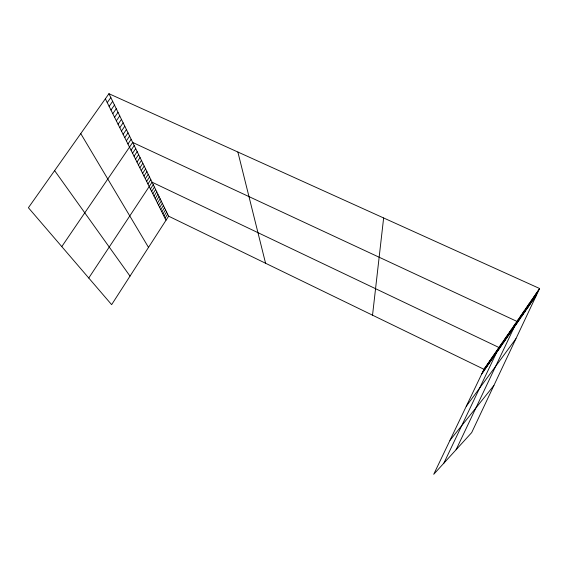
<?xml version="1.0" encoding="UTF-8"?>
<svg xmlns="http://www.w3.org/2000/svg" width="568" height="568" viewBox="0 0 568 568"><rect width="100%" height="100%" fill="white"/><g stroke="black" fill="none" stroke-linecap="round" stroke-linejoin="round"><path stroke-width="0.85" d="M372.53 315.183L383.634 217.956M527.963 307.338L530.86 301.196M529.625 304.938L532.55 298.747M531.314 302.495L534.261 296.255M533.04 300.01L536.007 293.72M534.8 297.483L537.789 291.135M539.6 288.509L471.681 432.603L433.732 474.294L483.964 369.285L539.6 288.509L108.949 93.706L28.4 207.725L111.633 304.654L168.618 216.181L108.949 93.706M512.826 329.156L515.524 323.462M456.076 449.75L516.944 321.403L132.699 142.447L61.784 246.604M515.652 325.081L518.392 319.301M517.1 322.993L519.855 317.171M518.57 320.87L521.353 315.006M520.068 318.712L522.865 312.805M521.594 316.511L524.413 310.561M523.142 314.281L525.982 308.282M524.725 312.002L527.58 305.96M526.33 309.688L529.206 303.596M443.849 463.19L498.974 347.495L152.068 182.207L88.764 278.022M497.639 351.045L500.131 345.813M498.803 349.37L501.31 344.101M499.982 347.673L502.502 342.369M501.175 345.947L503.717 340.608M502.396 344.194L504.952 338.819M503.624 342.419L506.202 337.001M504.881 340.608L507.472 335.156M506.152 338.776L508.758 333.288M507.444 336.909L510.071 331.385M508.758 335.021L511.406 329.447M510.092 333.096L512.755 327.488M511.448 331.137L514.132 325.492M482.601 372.729L484.873 367.965M483.51 371.422L485.796 366.63M484.426 370.095L486.733 365.274M485.363 368.746L487.678 363.896M486.307 367.382L488.636 362.505M487.266 366.005L489.609 361.092M488.239 364.606L490.596 359.665M489.218 363.186L491.59 358.216M490.219 361.745L492.605 356.747M491.228 360.289L493.627 355.256M492.25 358.813L494.671 353.75M493.294 357.315L495.722 352.217M494.345 355.795L496.794 350.669M495.417 354.254L497.873 349.093M165.011 218.126L167.61 214.101M162.917 213.93L165.544 209.862M163.967 216.039L166.58 211.992M160.765 209.635L163.435 205.531M161.844 211.793L164.493 207.71M158.571 205.24L161.269 201.093M159.672 207.448L162.356 203.323M156.314 200.731L159.054 196.542M157.45 203.003L160.169 198.828M152.835 193.766L155.625 189.513M154.006 196.116L156.782 191.885M155.171 198.438L157.925 194.228M150.435 188.974L153.275 184.678M151.642 191.388L154.46 187.106M146.629 181.355L149.526 176.982M147.928 183.961L150.804 179.616M143.967 176.037L146.913 171.621M145.309 178.714L148.227 174.319M141.233 170.57L144.222 166.104M142.611 173.325L145.578 168.881M139.842 167.787L142.852 163.286M136.994 162.086L140.055 157.542M138.429 164.954L141.46 160.439M134.062 156.236L137.172 151.635M135.539 159.182L138.627 154.61M132.571 153.239L135.702 148.617M131.052 150.208L134.211 145.557M127.949 144.002L131.165 139.295M124.761 137.619L128.027 132.855M126.366 140.836L129.603 136.1M123.128 134.353L126.423 129.561M119.784 127.672L123.135 122.823M121.467 131.038L124.79 126.217M118.08 124.257L121.46 119.379M116.348 120.792L119.756 115.879M481.7 374.021L536.59 294.899M112.798 113.692L116.27 108.715M114.58 117.271L118.023 112.329M110.98 110.057L114.48 105.052M109.134 106.365L112.67 101.331M107.253 102.609L110.824 97.547M466.285 406.248L515.957 338.677M449.984 440.328L493.904 385.459M168.618 216.181L483.964 369.285M54.613 170.62L130.015 276.112M80.763 133.608L148.511 247.399M105.35 98.804L166.041 220.185M237.871 152.018L265.568 263.247"/></g></svg>
